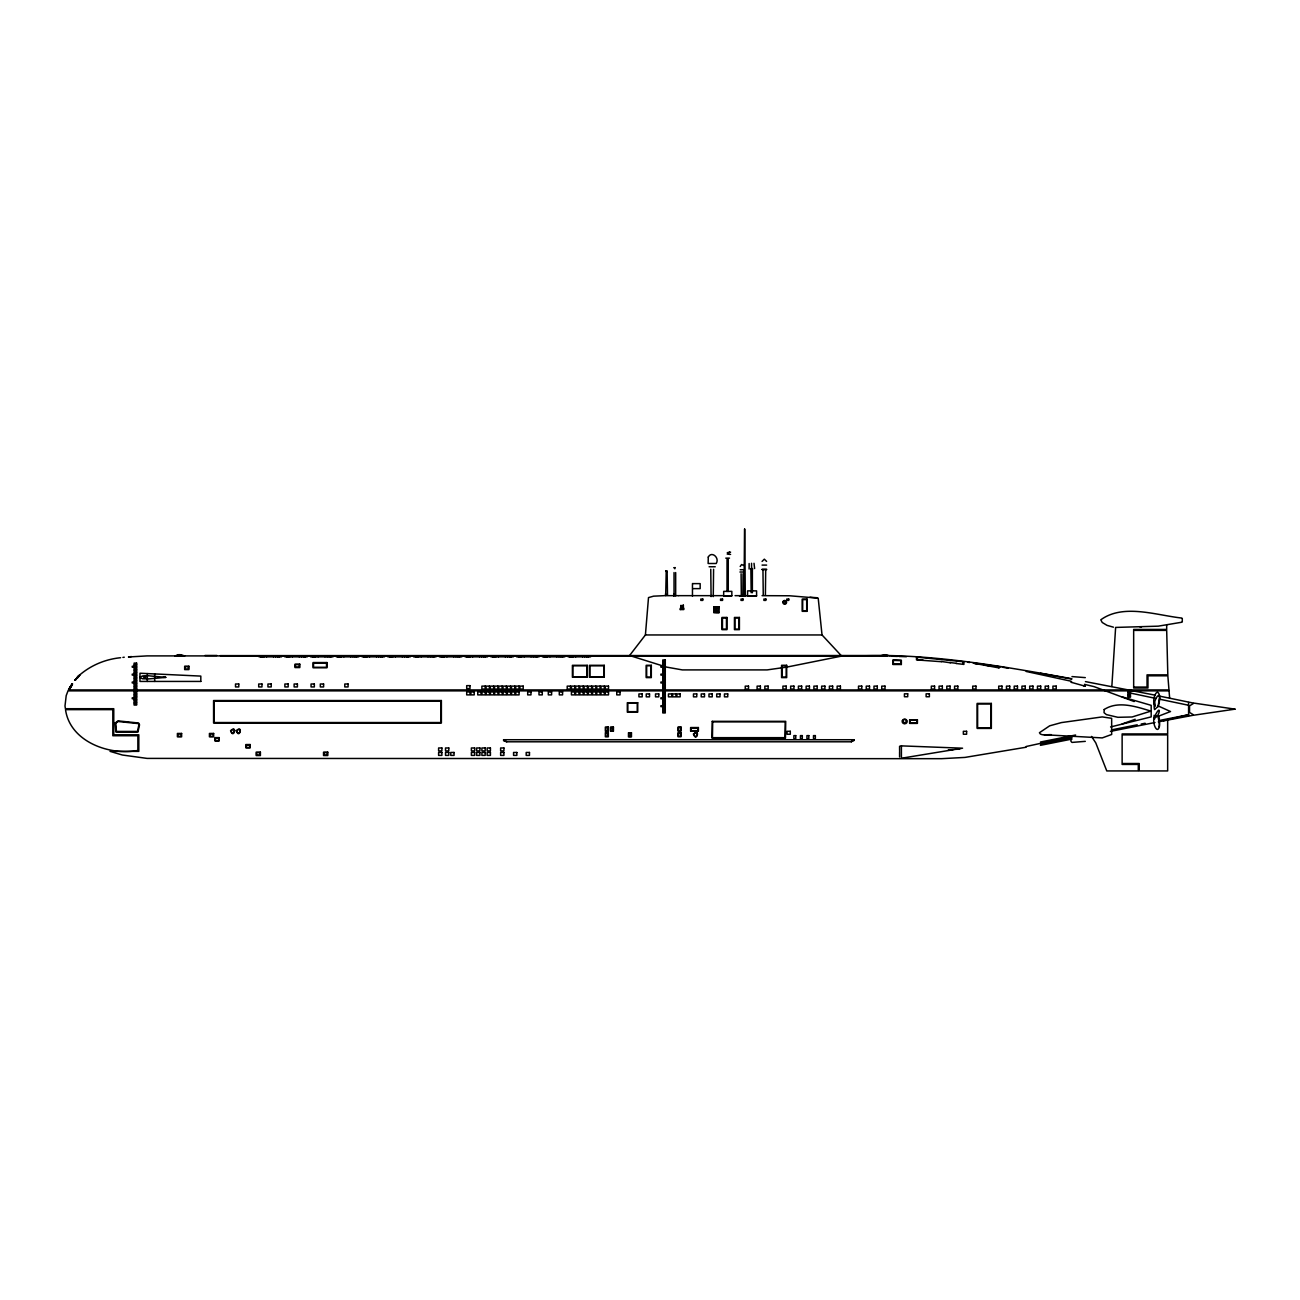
<?xml version="1.0" encoding="UTF-8"?>
<svg xmlns="http://www.w3.org/2000/svg" width="1300" height="1300" viewBox="0 0 1300 1300"><rect width="100%" height="100%" fill="white"/><g stroke="black" fill="none" stroke-linecap="round" stroke-linejoin="round"><path stroke-width="1.5" d="M765.7 569.644L765.391 595.384M1111.841 686.481L1115.628 627.429L1158.235 626.161L1181.619 622.261M682.11 607.003C684.206 607.864 680.436 605.914 681.996 607.327M629.298 655.899L645.418 634.952L648.505 597.594L653.591 596.164L664.658 595.66M1158.17 706.68C1163.841 685.669 1151.881 698.896 1154.53 709.589L1158.056 706.42L1159.616 696.962M666.201 571.967L665.697 595.579M713.586 569.286L713.261 596.602M743.064 573.755L742.836 595.66L745.794 595.92L742.788 596.05M740.204 566.491L741.601 564.541L743.697 565.484M762.06 561.438L764.335 559.163L766.61 561.438M1159.616 725.546C1157.52 736.629 1151.004 720.85 1154.936 716.576C1160.445 712.741 1159.909 722.719 1158.966 726.733M72.183 684.661L72.54 683.767L69.859 688.431M69.778 688.236L70.168 687.472M69.907 687.911L69.42 689.13L70.33 687.911M72.004 684.986L72.264 684.044M71.793 685.425L72.166 684.385M174.964 655.899L179.871 654.615L184.779 655.899M880.1 655.899L884.959 654.68L889.883 655.947M72.101 685.1L70.882 687.148M714.691 608.562L716.072 608.497M716.089 610.805L714.691 610.87M71.825 684.385L71.191 685.425M68.9 689.13L72.215 683.767M70.135 687.148L71.013 685.75L69.274 688.512M78.13 676.504L79.706 675.204M71.305 685.474L72.215 684.385M70.086 688.35L70.623 687.472M79.072 676.179L77.236 678.064M78.487 676.585L77.22 678.226M749.125 563.517L749.125 569.026M143.487 676.65L145.99 676.65M145.99 678.096L143.487 678.096M76.131 678.974L75.27 680.209M77.951 676.504C89.716 665.779 104.731 659.295 120.575 657.719M76.456 678.551L76.164 679.299M76.684 678.226L77.691 676.829M74.896 680.209L79.007 675.447M77.837 676.829L76.554 678.226M76.261 678.551L75.4 679.591M719.046 606.856L713.992 606.856L713.992 612.641L719.095 612.609L719.03 606.808L715.536 606.742L715.585 612.528L719.095 612.609M713.992 612.641L714.025 606.808M673.79 595.66L673.79 593.726L673.871 595.579M75.221 680.209L76.489 678.974M683.378 607.311L683.426 606.824M752.521 569.27L750.88 569.384L751.173 592.735M851.321 741.796L853.889 739.765L851.321 741.796L506.74 741.796L503.604 740.74L503.604 739.733L853.889 739.733M78.487 676.097L79.739 675.204M751.546 563.29L751.562 568.49M1085.305 741.358L1071.98 742.414L1070.972 741.358L1071.119 735.914M1157.878 716.43L1170.52 711.539L1157.878 705.803M1122.144 723.954L1135.209 719.29M901.404 745.875L901.404 758.241L962.569 748.199L901.404 745.875L899.584 746.314L899.584 750.653M1110.574 726.976L1151.182 716.885L1151.182 705.347L1122.144 696.865M1163.37 720.736L1188.59 714.724L1160.932 720.151M1026.139 746.509L1071.72 736.531M1071.98 676.585L1085.305 677.625M1235 709.15L1194.034 715.163L1189.533 712.433L1189.533 705.867L1194.034 703.121L1235 709.15L1229.784 709.15M1040.439 742.024L1075.62 735.004M1040.439 745.339L1072.045 739.05M1110.395 731.396L1155.017 722.508M1158.284 721.858L1193.108 715.276M1040.439 743.844L1072.045 737.62M1111.549 729.869L1137.224 724.815M1141.189 724.035L1145.138 723.255M1072.11 735.832L1070.972 735.995M842.595 655.899L786.825 667.095L767.13 669.906L682.337 669.906L666.526 667.095L630.809 655.899M1026.139 747.224L964.99 757.413L941.509 758.68L147.079 758.404L122.346 755.008L110.045 751.367L138.808 751.367L138.808 734.809L113.766 734.809L113.766 708.711L65.422 708.711L65 705.981L66.203 695.614L68.006 690.869L1168.619 690.869M683.069 605.296L683.312 606.352L683.312 605.296M131.414 656.549L128.44 656.988L147.079 655.899L887.429 656.061M956.296 749.336L959.758 748.946M124.247 657.215L122.915 657.41M165.782 677.365L148.558 678.925L142.561 678.795L139.718 677.365L142.561 675.935L148.558 675.805L165.782 677.365L163.361 677.365M953.258 749.596L948.318 749.938M1051.391 734.663C1047.962 734.386 1040.26 736.141 1039.431 732.729L1049.669 725.822L1061.401 722.589L1102.221 716.918L1111.663 718.299L1111.663 734.484L1102.221 737.913L1044.128 734.727M714.691 607.409L718.461 607.392L718.201 612.008L714.691 612.024L714.691 607.409L718.396 607.392M714.691 612.024L718.477 611.991M841.49 655.899L822.023 634.952L818.204 598.163L789.587 595.774L762.06 595.66M729.544 552.175L727.317 552.695L729.365 554.369M220.22 655.622L865.93 655.525C935.285 654.128 1003.746 666.575 1071.736 678.697M742.788 595.676L739.375 595.822L742.072 596.05M179.871 655.899L175.126 655.899M729.43 552.175L730.584 552.175M727.188 554.076L728.081 554.092M729.235 554.369L730.584 554.369M725.758 558.139L729.495 558.139M762.06 565.094L766.61 565.094M709.101 566.767L715.244 566.767M674.148 567.742L675.301 567.613M751.205 568.49L752.342 568.49M674.863 568.799L674.148 567.613M750.88 568.766L752.668 568.766M762.06 569.254L766.61 569.254M762.06 569.644L766.61 569.644M740.188 569.725L743.714 569.725M665.957 570.928L667.128 570.781M666.673 571.967L665.957 570.781M739.944 572.016L744.217 572.016M692.656 583.619L700.164 583.619L700.164 588.624L692.656 588.624M678.308 595.66L665.535 595.66L665.535 593.726M723.678 595.66L678.616 595.66M735.053 595.66L747.565 595.66M723.678 595.806L731.835 595.806L731.835 591.37L723.678 591.37L723.678 595.806L731.835 595.806M747.565 595.887L756.584 595.887L756.584 590.866L747.565 590.866L747.565 595.887L756.584 595.887M1140.084 627.039L1141.465 627.039M1134.608 630.386L1166.685 630.386L1167.822 674.863L1147.039 674.863L1147.039 687.066L1134.608 687.066M645.418 634.952L822.023 634.952M204.961 655.476L216.938 655.476M68.413 689.926L1168.505 689.926M1130.464 693.079L1127.961 693.079L1127.961 694.021L1130.464 694.021L1130.464 693.079L1155.651 698.392M1123.07 734.874L1167.66 734.874L1167.66 770.933L1139.239 770.933L1139.239 763.506L1123.07 763.506M851.971 740.675L853.889 740.675M816.887 597.724L809.981 597.236M891.231 656.191L897.487 656.403M899.015 656.467L906.425 656.711M941.509 661.716L916.5 659.896L916.5 657.101L963.901 661.781L963.901 664.414L955.987 663.471M923.179 660.189L917.443 659.766L917.443 657.166M941.509 661.521L950.511 662.789M1159.112 696.036L1193.108 703.024M967.785 662.269L969.719 662.512M973.245 662.951L1000.854 666.933M949.877 662.512L956.621 663.358M1030.039 671.954L1031.989 672.197M1072.11 682.37L1070.972 682.224L1085.305 686.254L1083.664 685.75M999.212 666.64L999.212 667.94L974.025 663.309M986.83 665.421L990.974 666.136M1003.015 667.306L1008.248 668.249M1026.139 671.45L1071.038 681.2M1040.439 673.286L1071.753 679.071M1085.451 681.606L1155.18 695.175M1181.619 618.036C1155.944 615.176 1123.233 603.444 1100.791 619.808L1102.237 622.489L1107.031 625.365L1113.45 627.185M1159.535 699.189L1188.59 705.266M1084.428 684.352L1093.999 686.611L1134.153 701.529M754.016 563.29L754.617 568.555M1157.878 715.812L1159.616 724.636M1154.725 702.991L1155.05 706.339M973.456 662.984L974.431 663.309A5.476 1.024 5.2 0 0 977.681 664.072M503.604 739.765L506.74 741.796M887.331 655.606L884.959 654.68L882.521 655.899L884.959 654.68L887.429 655.964M182.244 655.525C172.689 655.233 179.4 653.624 182.341 655.883M1091.529 736.434L1095.786 742.918L1106.771 770.933L1138.296 770.933L1138.296 764.433L1122.128 764.433L1122.128 733.931L1167.66 733.931L1167.66 719.989M1155.099 705.591C1150.906 701.415 1157.358 684.921 1159.616 696.166M1154.725 718.949L1154.059 715.309M1169.659 698.327L1167.839 675.805L1147.965 675.805L1147.965 688.009L1133.665 688.009L1133.665 629.444L1166.685 629.444L1166.685 625.024M741.097 573.755L741.325 595.66M710.759 569.286L711.084 596.602M667.144 571.967L667.501 595.238M762.954 569.644L763.262 595.384M718.201 607.409L718.201 612.008M716.186 607.344L716.202 611.959M716.072 607.344L716.089 611.959M1188.59 702.488L1188.59 715.812M1182.285 618.41L1182.285 621.887M998.741 666.559L998.741 667.729M962.959 661.668L962.959 664.121M899.584 751.4L899.584 756.99M752.375 569.384L752.375 592.735M745.274 595.481L744.77 529.067M744.526 529.067L744.023 595.644M728.244 591.484L728.244 559.39L727.041 559.39L727.009 591.484M692.461 583.554L692.461 596.164M683.312 606.352L683.312 605.183L683.069 606.352M675.675 572.553L675.675 595.904M674.034 572.553L674.034 595.904M590.59 655.899L590.59 656.841L568.165 656.841L568.165 655.899M588.608 655.899L588.608 656.841M588.006 655.899L588.006 656.841M586.625 655.899L586.625 656.841M584.756 655.899L584.756 656.841M582.562 655.899L582.562 656.841M575.721 655.899L575.721 656.841M573.251 655.899L573.251 656.841M571.967 655.899L571.967 656.841M571.74 655.899L571.74 656.841M571.025 655.899L571.025 656.841M570.278 655.899L570.278 656.841M564.834 655.899L564.834 656.841L542.409 656.841L542.409 655.899M562.851 655.899L562.851 656.841M562.25 655.899L562.25 656.841M560.852 655.899L560.852 656.841M559 655.899L559 656.841M556.806 655.899L556.806 656.841M549.965 655.899L549.965 656.841M547.495 655.899L547.495 656.841M546.211 655.899L546.211 656.841M545.984 655.899L545.984 656.841M545.269 655.899L545.269 656.841M544.733 655.899L544.733 656.841M544.521 655.899L544.278 656.841M544.131 655.899L544.131 656.841M539.061 655.899L539.061 656.841L516.653 656.841L516.653 655.899M537.095 655.899L537.095 656.841M536.494 655.899L536.494 656.841M535.096 655.899L535.096 656.841M533.244 655.899L533.244 656.841M531.05 655.899L531.05 656.841M524.209 655.899L524.209 656.841M521.739 655.899L521.739 656.841M520.455 655.899L520.455 656.841M520.227 655.899L520.227 656.841M519.512 655.899L519.512 656.841M518.976 655.899L518.976 656.841M518.765 655.899L518.765 656.841M518.521 655.899L518.375 656.841M513.305 655.899L513.305 656.841L490.896 656.841L490.896 655.899M511.339 655.899L511.339 656.841M510.721 655.899L510.721 656.841M509.34 655.899L509.34 656.841M507.488 655.899L507.488 656.841M505.277 655.899L505.277 656.841M498.452 655.899L498.452 656.841M495.983 655.899L495.983 656.841M494.471 655.899L494.699 656.841M493.756 655.899L493.756 656.841M493.22 655.899L493.22 656.841M493.009 655.899L493.009 656.841M492.619 655.899L492.619 656.841M487.549 655.899L487.549 656.841L465.14 656.841L465.14 655.899M485.582 655.899L485.582 656.841M484.965 655.899L484.965 656.841M483.584 655.899L483.584 656.841M481.731 655.899L481.731 656.841M479.521 655.899L479.521 656.841M472.696 655.899L472.696 656.841M470.226 655.899L470.226 656.841M468.926 655.899L468.926 656.841M468.715 655.899L468.715 656.841M468 655.899L468 656.841M467.464 655.899L467.464 656.841M467.253 655.899L467.253 656.841M467.009 655.899L466.863 656.841M461.793 655.899L461.793 656.841L439.384 656.841L439.384 655.899M459.826 655.899L459.826 656.841M459.209 655.899L459.209 656.841M457.827 655.899L457.827 656.841M455.959 655.899L455.959 656.841M453.765 655.899L453.765 656.841M446.94 655.899L446.94 656.841M444.47 655.899L444.47 656.841M443.17 655.899L443.17 656.841M442.959 655.899L442.959 656.841M442.244 655.899L442.244 656.841M441.707 655.899L441.707 656.841M441.496 655.899L441.496 656.841M441.106 655.899L441.106 656.841M436.036 655.899L436.036 656.841L413.611 656.841L413.611 655.899M434.07 655.899L434.07 656.841M433.452 655.899L433.452 656.841M432.071 655.899L432.071 656.841M430.202 655.899L430.202 656.841M428.009 655.899L428.009 656.841M421.184 655.899L421.184 656.841M418.714 655.899L418.714 656.841M417.414 655.899L417.414 656.841M417.186 655.899L417.186 656.841M416.488 655.899L416.488 656.841M415.951 655.899L415.951 656.841M415.74 655.899L415.74 656.841M415.496 655.899L415.496 656.841M415.35 655.899L415.35 656.841M410.28 655.899L410.28 656.841L387.855 656.841L387.855 655.899M408.314 655.899L408.314 656.841M407.696 655.899L407.696 656.841M406.315 655.899L406.315 656.841M404.446 655.899L404.446 656.841M402.252 655.899L402.252 656.841M395.411 655.899L395.411 656.841M392.941 655.899L392.941 656.841M391.658 655.899L391.658 656.841M391.43 655.899L391.43 656.841M390.731 655.899L390.731 656.841M390.195 655.899L390.195 656.841M389.984 655.899L389.984 656.841M389.74 655.899L389.74 656.841M389.594 655.899L389.594 656.841M384.524 655.899L384.524 656.841L362.099 656.841L362.099 655.899M382.558 655.899L382.558 656.841M381.94 655.899L381.94 656.841M380.559 655.899L380.559 656.841M378.69 655.899L378.69 656.841M376.496 655.899L376.496 656.841M369.655 655.899L369.655 656.841M367.185 655.899L367.185 656.841M365.901 655.899L365.901 656.841M365.674 655.899L365.674 656.841M364.975 655.899L364.975 656.841M364.423 655.899L364.227 656.841M363.984 655.899L363.984 656.841M363.838 655.899L363.838 656.841M358.767 655.899L358.767 656.841L336.342 656.841L336.342 655.899M356.801 655.899L356.801 656.841M356.184 655.899L356.184 656.841M354.803 655.899L354.803 656.841M352.934 655.899L352.934 656.841M350.74 655.899L350.74 656.841M343.899 655.899L343.899 656.841M341.429 655.899L341.429 656.841M340.145 655.899L340.145 656.841M339.918 655.899L339.918 656.841M339.219 655.899L339.219 656.841M338.471 655.899L338.471 656.841M338.227 655.899L338.227 656.841M338.081 655.899L338.081 656.841M333.011 655.899L333.011 656.841L310.586 656.841L310.586 655.899M331.029 655.899L331.029 656.841M330.428 655.899L330.428 656.841M329.046 655.899L329.046 656.841M327.178 655.899L327.178 656.841M324.984 655.899L324.984 656.841M318.142 655.899L318.142 656.841M315.673 655.899L315.673 656.841M314.389 655.899L314.389 656.841M314.161 655.899L314.161 656.841M313.463 655.899L313.463 656.841M312.91 655.899L312.91 656.841M312.715 656.841L312.471 655.899L312.309 656.841M307.255 655.899L307.255 656.841L284.83 656.841L284.83 655.899M305.273 655.899L305.273 656.841M304.671 655.899L304.671 656.841M303.29 655.899L303.29 656.841M301.421 655.899L301.421 656.841M299.227 655.899L299.227 656.841M292.386 655.899L292.386 656.841M289.916 655.899L289.916 656.841M288.632 655.899L288.632 656.841M288.405 655.899L288.405 656.841M287.69 655.899L287.69 656.841M287.154 655.899L287.154 656.841M286.942 655.899L286.942 656.841M286.699 655.899L286.553 656.841M281.499 655.899L281.499 656.841L259.074 656.841L259.074 655.899M279.516 655.899L279.516 656.841M278.915 655.899L278.915 656.841M277.517 655.899L277.517 656.841M275.665 655.899L275.665 656.841M273.471 655.899L273.471 656.841M266.63 655.899L266.63 656.841M264.16 655.899L264.16 656.841M262.876 655.899L262.876 656.841M261.934 655.899L261.934 656.841M261.398 655.899L261.398 656.841M261.186 655.899L261.186 656.841M260.796 655.899L260.942 656.841M154.668 673.92L154.668 681.428M147.322 673.579L147.322 681.428M712.238 721.337L711.977 738.124L785.476 738.124L785.72 721.337L712.238 721.337M712.692 721.809L712.449 737.669L785.005 737.669L785.249 721.809L712.692 721.809M682.923 608.741C684.239 611.942 684.271 605.881 682.923 608.741M681.915 608.725C682.289 612.17 682.321 606.32 681.964 608.725M680.631 607.035L680.631 607.035M681.249 605.995C680.241 607.23 680.972 603.947 681.249 605.995M230.588 730.665C233.561 739.976 237.819 724.1 230.588 730.665M231.043 730.795C233.447 738.286 236.86 725.497 231.043 730.795M236.307 730.665C239.297 739.976 243.555 724.1 236.307 730.665M236.762 730.795C239.168 738.286 242.596 725.497 236.762 730.795M693.452 734.012C696.442 743.324 700.684 727.447 693.452 734.012M693.908 734.142C696.312 741.634 699.741 728.845 693.908 734.142M783.364 601.981C785.054 607.279 787.491 598.244 783.364 601.981M902.314 720.866C901.274 724.75 908.066 724.75 907.026 720.866A2.438 2.405 0.7 0 0 902.314 720.866M902.769 720.98L904.67 723.45L906.571 720.98A1.966 1.95 0.7 0 0 902.769 720.98M708.273 557.05L708.142 563.501L716.219 563.501C719.891 557.749 711.571 550.664 708.273 557.05M115.164 723.028L115.895 732.046L137.963 732.046L139.539 724.799L138.612 723.011L117.975 720.866L115.164 723.028M115.765 723.239L116.431 731.429L137.459 731.429L138.905 724.734L138.434 723.613L118.024 721.5L115.765 723.239M1154.091 717.665C1159.746 718.315 1162.151 700.456 1154.091 717.665M1104.188 709.524L1104.041 712.692L1106.43 714.626L1117.886 717.308L1132.105 716.983L1150.939 711.116C1136.444 706.761 1118.114 700.408 1104.188 709.524M682.191 605.572L681.428 606.336L682.191 605.572M680.615 607.961C678.259 610.724 683.004 609.944 680.615 607.961M744.803 595.822L743.454 596.017L744.819 595.806M702.812 599.056L700.814 599.056L700.814 600.405L702.812 600.405L702.812 599.056M722.556 599.056L720.558 599.056L720.558 600.405L722.556 600.405L722.556 599.056M743.015 599.056L741.016 599.056L741.016 600.405L743.015 600.405L743.015 599.056M765.895 599.056L763.896 599.056L763.896 600.405L765.895 600.405L765.895 599.056M788.775 599.056L786.776 599.056L786.776 600.405L788.775 600.405L788.775 599.056M807.17 599.121L802.214 599.121L802.214 611.325L807.17 611.325L807.17 599.121M806.699 599.592L802.685 599.592L802.685 610.854L806.699 610.854L806.699 599.592M726.944 617.451L721.988 617.451L721.988 629.655L726.944 629.655L726.944 617.451M739.408 617.451L734.451 617.451L734.451 629.655L739.408 629.655L739.408 617.451M726.472 617.923L722.459 617.923L722.459 629.184L726.472 629.184L726.472 617.923M738.936 617.923L734.923 617.923L734.923 629.184L738.936 629.184L738.936 617.923M665.291 659.945L662.789 659.945L662.789 661.034L665.291 661.034L665.291 659.945M665.291 661.684L662.789 661.684L662.789 662.61L665.291 662.61L665.291 661.684M326.983 662.545L313.072 662.545L313.072 667.761L326.983 667.761L326.983 662.545M326.511 663L313.544 663L313.544 667.29L326.511 667.29L326.511 663M136.614 663.097L134.111 663.097L134.111 664.04L136.614 664.04L136.614 663.097M665.291 663.26L662.789 663.26L662.789 664.186L665.291 664.186L665.291 663.26M299.796 664.17L295.019 664.17L295.019 667.566L299.796 667.566L299.796 664.17M900.884 664.024L893.376 664.024L893.376 660.384L900.851 660.628L900.884 664.024M136.63 664.674L134.127 664.674L134.127 665.616L136.63 665.616L136.63 664.674M299.341 664.641L295.49 664.641L295.49 667.095L299.341 667.095L299.341 664.641M665.291 664.674L662.789 664.674L662.789 665.616L665.291 665.616L665.291 664.674M901.355 664.495L892.905 664.495L892.905 659.929L901.355 660.205L901.355 664.495M587.242 665.308L572.406 665.308L572.406 677.251L587.242 677.251L587.242 665.308M604.273 665.308L589.42 665.308L589.42 677.251L604.273 677.251L604.273 665.308M651.316 665.291L646.197 665.291L646.197 677.609L651.316 677.609L651.316 665.291M786.695 665.291L781.576 665.291L781.576 677.609L786.695 677.609L786.695 665.291M586.771 665.779L572.861 665.779L572.861 676.796L586.771 676.796L586.771 665.779M603.801 665.779L589.891 665.779L589.891 676.796L603.801 676.796L603.801 665.779M650.845 665.746L646.669 665.746L646.669 677.137L650.845 677.137L650.845 665.746M786.224 665.746L782.048 665.746L782.048 677.137L786.224 677.137L786.224 665.746M136.614 666.266L132.243 666.266L132.243 667.192L136.614 667.192L136.614 666.266M188.89 666.217L184.665 666.217L184.665 669.597L188.89 669.597L188.89 666.217M665.291 666.266L660.904 666.266L660.904 667.192L665.291 667.192L665.291 666.266M188.419 666.689L185.12 666.689L185.12 669.126L188.419 669.126L188.419 666.689M136.63 667.842L134.127 667.842L134.127 668.769L136.63 668.769L136.63 667.842M665.291 667.842L662.789 667.842L662.789 668.769L665.291 668.769L665.291 667.842M136.63 669.419L134.127 669.419L134.127 670.345L136.63 670.345L136.63 669.419M665.291 669.419L662.789 669.419L662.789 670.345L665.291 670.345L665.291 669.419M136.63 670.995L134.127 670.995L134.127 671.938L136.63 671.938L136.63 670.995M665.291 670.995L662.789 670.995L662.789 671.938L665.291 671.938L665.291 670.995M136.63 672.571L134.127 672.571L134.127 673.514L136.63 673.514L136.63 672.571M665.291 672.571L662.789 672.571L662.789 673.514L665.291 673.514L665.291 672.571M136.63 674.148L132.243 674.148L132.243 675.09L136.63 675.09L136.63 674.148M665.291 674.148L660.904 674.148L660.904 675.09L665.291 675.09L665.291 674.148M136.63 675.724L134.127 675.724L134.127 676.666L136.63 676.666L136.63 675.724M665.291 675.724L662.789 675.724L662.789 676.666L665.291 676.666L665.291 675.724M136.63 677.3L134.127 677.3L134.127 678.242L136.63 678.242L136.63 677.3M665.291 677.3L662.789 677.3L662.789 678.242L665.291 678.242L665.291 677.3M136.63 678.876L134.127 678.876L134.127 679.819L136.63 679.819L136.63 678.876M665.291 678.876L662.789 678.876L662.789 679.803L665.291 679.819L665.291 678.876M136.63 680.469L134.127 680.469L134.127 681.395L136.63 681.395L136.63 680.469M665.291 680.469L662.789 680.469L662.789 681.395L665.291 681.395L665.291 680.469M200.817 681.428L139.977 681.428L139.977 673.238L200.817 676.097L200.817 681.428M136.63 682.045L132.243 682.045L132.243 682.971L136.63 682.971L136.63 682.045M665.291 682.045L660.904 682.045L660.904 682.971L665.291 682.971L665.291 682.045M136.63 683.621L134.127 683.621L134.127 684.548L136.63 684.548L136.63 683.621M665.291 683.621L662.789 683.621L662.789 684.548L665.291 684.548L665.291 683.621M238.778 683.995L235.511 683.995L235.511 686.936L238.778 686.936L238.778 683.995M261.966 683.995L258.7 683.995L258.7 686.936L261.966 686.936L261.966 683.995M271.229 683.995L267.946 683.995L267.946 686.936L271.229 686.936L271.229 683.995M288.161 683.995L284.879 683.995L284.879 686.936L288.161 686.936L288.161 683.995M297.408 683.995L294.125 683.995L294.125 686.936L297.408 686.936L297.408 683.995M314.34 683.995L311.058 683.995L311.058 686.936L314.34 686.936L314.34 683.995M323.602 683.995L320.32 683.995L320.32 686.936L323.602 686.936L323.602 683.995M348.075 683.995L344.793 683.995L344.793 686.936L348.075 686.936L348.075 683.995M136.63 685.197L134.127 685.197L134.127 686.14L136.63 686.14L136.63 685.197M665.291 685.197L662.789 685.197L662.789 686.14L665.291 686.14L665.291 685.197M469.983 685.636L466.7 685.636L466.7 688.561L469.983 688.561L469.983 685.636M485.16 686.124L481.878 686.124L481.878 689.065L485.16 689.065L485.16 686.124M489.385 686.124L486.102 686.124L486.102 689.065L489.385 689.065L489.385 686.124M493.61 686.124L490.327 686.124L490.327 689.065L493.61 689.065L493.61 686.124M497.835 686.124L494.552 686.124L494.552 689.065L497.835 689.065L497.835 686.124M502.06 686.124L498.777 686.124L498.777 689.065L502.06 689.065L502.06 686.124M506.285 686.124L503.019 686.124L503.019 689.065L506.285 689.065L506.285 686.124M510.51 686.124L507.244 686.124L507.244 689.065L510.51 689.065L510.51 686.124M514.751 686.124L511.469 686.124L511.469 689.065L514.751 689.065L514.751 686.124M518.976 686.124L515.694 686.124L515.694 689.065L518.976 689.065L518.976 686.124M523.201 686.124L519.919 686.124L519.919 689.065L523.201 689.065L523.201 686.124M570.472 686.124L567.206 686.124L567.206 689.065L570.472 689.065L570.472 686.124M574.714 686.124L571.431 686.124L571.431 689.065L574.714 689.065L574.714 686.124M578.939 686.124L575.656 686.124L575.656 689.065L578.939 689.065L578.939 686.124M583.164 686.124L579.881 686.124L579.881 689.065L583.164 689.065L583.164 686.124M587.389 686.124L584.106 686.124L584.106 689.065L587.389 689.065L587.389 686.124M591.614 686.124L588.331 686.124L588.331 689.065L591.614 689.065L591.614 686.124M595.839 686.124L592.556 686.124L592.556 689.065L595.839 689.065L595.839 686.124M600.064 686.124L596.781 686.124L596.781 689.065L600.064 689.065L600.064 686.124M604.289 686.124L601.006 686.124L601.006 689.065L604.289 689.065L604.289 686.124M608.514 686.124L605.247 686.124L605.247 689.065L608.514 689.065L608.514 686.124M748.524 686.124L745.241 686.124L745.241 689.065L748.524 689.065L748.524 686.124M760.386 686.124L757.104 686.124L757.104 689.065L760.386 689.065L760.386 686.124M768.137 686.124L764.855 686.124L764.855 689.065L768.137 689.065L768.137 686.124M786.191 686.124L782.909 686.124L782.909 689.065L786.191 689.065L786.191 686.124M793.942 686.124L790.66 686.124L790.66 689.065L793.942 689.065L793.942 686.124M801.678 686.124L798.411 686.124L798.411 689.065L801.678 689.065L801.678 686.124M809.429 686.124L806.146 686.124L806.146 689.065L809.429 689.065L809.429 686.124M817.18 686.124L813.898 686.124L813.898 689.065L817.18 689.065L817.18 686.124M824.915 686.124L821.649 686.124L821.649 689.065L824.915 689.065L824.915 686.124M832.666 686.124L829.384 686.124L829.384 689.065L832.666 689.065L832.666 686.124M840.417 686.124L837.135 686.124L837.135 689.065L840.417 689.065L840.417 686.124M861.786 686.124L858.504 686.124L858.504 689.065L861.786 689.065L861.786 686.124M869.521 686.124L866.239 686.124L866.239 689.065L869.521 689.065L869.521 686.124M877.273 686.124L873.99 686.124L873.99 689.065L877.273 689.065L877.273 686.124M885.008 686.124L881.741 686.124L881.741 689.065L885.008 689.065L885.008 686.124M934.602 686.124L931.32 686.124L931.32 689.065L934.602 689.065L934.602 686.124M942.337 686.124L939.055 686.124L939.055 689.065L942.337 689.065L942.337 686.124M950.089 686.124L946.806 686.124L946.806 689.065L950.089 689.065L950.089 686.124M957.84 686.124L954.557 686.124L954.557 689.065L957.84 689.065L957.84 686.124M975.991 686.124L972.709 686.124L972.709 689.065L975.991 689.065L975.991 686.124M1001.991 686.124L998.709 686.124L998.709 689.065L1001.991 689.065L1001.991 686.124M1009.742 686.124L1006.46 686.124L1006.46 689.065L1009.742 689.065L1009.742 686.124M1017.477 686.124L1014.211 686.124L1014.211 689.065L1017.477 689.065L1017.477 686.124M1025.229 686.124L1021.946 686.124L1021.946 689.065L1025.229 689.065L1025.229 686.124M1032.98 686.124L1029.697 686.124L1029.697 689.065L1032.98 689.065L1032.98 686.124M1040.715 686.124L1037.449 686.124L1037.449 689.065L1040.715 689.065L1040.715 686.124M1048.466 686.124L1045.184 686.124L1045.184 689.065L1048.466 689.065L1048.466 686.124M1056.217 686.124L1052.935 686.124L1052.935 689.065L1056.217 689.065L1056.217 686.124M136.63 686.774L134.127 686.774L134.127 687.716L136.63 687.716L136.63 686.774M665.291 686.774L662.789 686.774L662.789 687.716L665.291 687.716L665.291 686.774M136.63 688.35L134.127 688.35L134.127 689.293L136.63 689.293L136.63 688.35M665.291 688.35L662.789 688.35L662.789 689.293L665.291 689.293L665.291 688.35M136.63 691.503L134.127 691.503L134.127 692.591L136.63 692.591L136.63 691.503M665.291 691.503L662.789 691.503L662.789 692.591L665.291 692.591L665.291 691.503M1130.464 691.503L1127.961 691.503L1127.961 692.445L1130.464 692.445L1130.464 691.503M469.983 691.957L466.7 691.957L466.7 694.883L469.983 694.883L469.983 691.957M474.207 691.957L470.925 691.957L470.925 694.883L474.207 694.883L474.207 691.957M481.032 691.957L477.75 691.957L477.75 694.883L481.032 694.883L481.032 691.957M485.257 691.957L481.975 691.957L481.975 694.883L485.257 694.883L485.257 691.957M489.483 691.957L486.216 691.957L486.216 694.883L489.483 694.883L489.483 691.957M493.724 691.957L490.441 691.957L490.441 694.883L493.724 694.883L493.724 691.957M497.949 691.957L494.666 691.957L494.666 694.883L497.949 694.883L497.949 691.957M502.174 691.957L498.891 691.957L498.891 694.883L502.174 694.883L502.174 691.957M506.399 691.957L503.116 691.957L503.116 694.883L506.399 694.883L506.399 691.957M510.624 691.957L507.341 691.957L507.341 694.883L510.624 694.883L510.624 691.957M514.849 691.957L511.566 691.957L511.566 694.883L514.849 694.883L514.849 691.957M519.074 691.957L515.791 691.957L515.791 694.883L519.074 694.883L519.074 691.957M530.969 691.957L527.686 691.957L527.686 694.883L530.969 694.883L530.969 691.957M542.279 691.957L538.996 691.957L538.996 694.883L542.279 694.883L542.279 691.957M551.59 691.957L548.308 691.957L548.308 694.883L551.59 694.883L551.59 691.957M562.575 691.957L559.293 691.957L559.293 694.883L562.575 694.883L562.575 691.957M574.714 691.957L571.431 691.957L571.431 694.883L574.714 694.883L574.714 691.957M578.939 691.957L575.656 691.957L575.656 694.883L578.939 694.883L578.939 691.957M583.164 691.957L579.881 691.957L579.881 694.883L583.164 694.883L583.164 691.957M587.389 691.957L584.106 691.957L584.106 694.883L587.389 694.883L587.389 691.957M591.614 691.957L588.331 691.957L588.331 694.883L591.614 694.883L591.614 691.957M595.839 691.957L592.556 691.957L592.556 694.883L595.839 694.883L595.839 691.957M600.064 691.957L596.781 691.957L596.781 694.883L600.064 694.883L600.064 691.957M604.289 691.957L601.006 691.957L601.006 694.883L604.289 694.883L604.289 691.957M608.514 691.957L605.247 691.957L605.247 694.883L608.514 694.883L608.514 691.957M620.035 691.957L616.753 691.957L616.753 694.883L620.035 694.883L620.035 691.957M136.63 693.241L134.127 693.241L134.127 694.184L136.63 694.184L136.63 693.241M665.291 693.241L662.789 693.241L662.789 694.184L665.291 694.184L665.291 693.241M642.2 693.924L638.918 693.924L638.918 696.849L642.2 696.849L642.2 693.924M649.529 693.924L646.246 693.924L646.246 696.849L649.529 696.849L649.529 693.924M658.791 693.924L655.509 693.924L655.509 696.849L658.791 696.849L658.791 693.924M671.726 693.924L668.444 693.924L668.444 696.849L671.726 696.849L671.726 693.924M675.951 693.924L672.669 693.924L672.669 696.849L675.951 696.849L675.951 693.924M680.176 693.924L676.91 693.924L676.91 696.849L680.176 696.849L680.176 693.924M696.751 693.924L693.469 693.924L693.469 696.849L696.751 696.849L696.751 693.924M704.503 693.924L701.22 693.924L701.22 696.849L704.503 696.849L704.503 693.924M712.238 693.924L708.971 693.924L708.971 696.849L712.238 696.849L712.238 693.924M719.989 693.924L716.706 693.924L716.706 696.849L719.989 696.849L719.989 693.924M727.74 693.924L724.457 693.924L724.457 696.849L727.74 696.849L727.74 693.924M907.709 693.81L904.426 693.81L904.426 696.751L907.709 696.751L907.709 693.81M929.386 693.81L926.12 693.81L926.12 696.751L929.386 696.751L929.386 693.81M1130.464 694.655L1127.961 694.655L1127.961 695.597L1130.464 695.597L1130.464 694.655M136.63 694.817L134.127 694.817L134.127 695.76L136.63 695.76L136.63 694.817M665.291 694.817L662.789 694.817L662.789 695.76L665.291 695.76L665.291 694.817M136.63 696.247L134.127 696.247L134.127 697.174L136.63 697.174L136.63 696.247M665.291 696.247L662.789 696.247L662.789 697.174L665.291 697.174L665.291 696.247M1130.464 696.247L1127.961 696.247L1127.961 697.174L1130.464 697.174L1130.464 696.247M136.614 697.824L132.243 697.824L132.243 698.75L136.614 698.75L136.614 697.824M665.275 697.824L660.904 697.824L660.904 698.75L665.275 698.75L665.275 697.824M136.614 699.4L134.111 699.4L134.111 700.342L136.614 700.342L136.614 699.4M665.275 699.4L662.789 699.4L662.789 700.342L665.275 700.342L665.275 699.4M441.382 700.538L213.574 700.538L213.574 723.011L441.382 723.011L441.382 700.538M136.614 700.976L134.111 700.976L134.111 701.919L136.614 701.919L136.614 700.976M440.911 701.009L214.029 701.009L214.029 722.54L440.911 722.54L440.911 701.009M665.275 700.976L662.789 700.976L662.789 701.919L665.275 701.919L665.275 700.976M136.614 702.553L134.111 702.553L134.111 703.495L136.614 703.495L136.614 702.553M665.275 702.553L662.789 702.553L662.789 703.495L665.275 703.495L665.275 702.553M637.731 702.731L627.315 702.731L627.315 712.14L637.731 712.14L637.731 702.731M637.26 703.202L627.786 703.202L627.786 711.669L637.26 711.669L637.26 703.202M991.347 703.414L977.145 703.414L977.145 728.423L991.347 728.423L991.347 703.414M990.876 703.885L977.616 703.885L977.616 727.951L990.876 727.951L990.876 703.885M136.614 704.129L134.111 704.129L134.111 705.071L136.614 705.071L136.614 704.129M665.275 704.129L662.789 704.129L662.789 705.071L665.275 705.071L665.275 704.129M665.275 705.705L660.904 705.705L660.904 706.648L665.275 706.648L665.275 705.705M665.275 707.281L662.789 707.281L662.789 708.224L665.275 708.224L665.275 707.281M665.275 708.858L662.789 708.858L662.789 709.8L665.275 709.8L665.275 708.858M112.824 709.637L65.52 709.637C69.989 741.699 109.59 755.966 137.865 750.425L137.865 735.735L112.824 735.735L112.824 709.637M665.275 710.45L662.789 710.45L662.789 711.376L665.275 711.376L665.275 710.45M665.275 712.026L662.789 712.026L662.789 712.952L665.275 712.952L665.275 712.026M917.41 719.778L909.626 719.778L909.626 723.401L917.41 723.401L917.41 719.778M916.939 720.249L910.097 720.249L910.097 722.93L916.939 722.93L916.939 720.249M608.335 727.09L605.345 727.09L605.345 731.201L608.335 731.201L608.335 727.09M613.438 727.09L610.464 727.09L610.464 731.201L613.438 731.201L613.438 727.09M681.005 727.041L678.031 727.041L678.031 731.153L681.005 731.153L681.005 727.041M607.864 727.561L605.816 727.561L605.816 730.73L607.864 730.73L607.864 727.561M612.966 727.561L610.919 727.561L610.919 730.73L612.966 730.73L612.966 727.561M680.534 727.512L678.486 727.512L678.486 730.697L680.534 730.697L680.534 727.512M698.392 727.545L690.609 727.545L690.609 731.169L698.392 731.169L698.392 727.545M697.921 728.016L691.08 728.016L691.08 730.697L697.921 730.697L697.921 728.016M790.303 731.299L787.036 731.299L787.036 734.24L790.303 734.24L790.303 731.299M966.615 731.299L963.349 731.299L963.349 734.24L966.615 734.24L966.615 731.299M608.335 732.664L605.345 732.664L605.345 736.775L608.335 736.775L608.335 732.664M681.005 732.631L678.031 732.631L678.031 736.742L681.005 736.742L681.005 732.631M631.459 732.778L628.469 732.778L628.469 736.889L631.459 736.889L631.459 732.778M607.864 733.135L605.816 733.135L605.816 736.32L607.864 736.32L607.864 733.135M630.988 733.233L628.94 733.233L628.94 736.418L630.988 736.418L630.988 733.233M680.534 733.102L678.486 733.102L678.486 736.288L680.534 736.288L680.534 733.102M181.626 733.444L177.401 733.444L177.401 736.824L181.626 736.824L181.626 733.444M213.655 733.444L209.43 733.444L209.43 736.824L213.655 736.824L213.655 733.444M181.155 733.899L177.856 733.899L177.856 736.352L181.155 736.352L181.155 733.899M213.184 733.899L209.901 733.899L209.901 736.352L213.184 736.352L213.184 733.899M795.746 735.605L793.878 735.605L793.878 738.628L795.746 738.628L795.746 735.605M802.295 735.605L800.442 735.605L800.442 738.628L802.295 738.628L802.295 735.605M808.811 735.605L806.942 735.605L806.942 738.628L808.811 738.628L808.811 735.605M815.36 735.605L813.491 735.605L813.491 738.628L815.36 738.628L815.36 735.605M219.18 737.62L214.939 737.62L214.939 741L219.18 741L219.18 737.62M218.709 738.091L215.41 738.091L215.41 740.529L218.709 740.529L218.709 738.091M250.153 744.543L245.911 744.543L245.911 747.923L250.153 747.923L250.153 744.543M249.681 745.014L246.382 745.014L246.382 747.451L249.681 747.451L249.681 745.014M441.886 747.971L438.604 747.971L438.604 750.896L441.886 750.896L441.886 747.971M448.793 747.971L445.51 747.971L445.51 750.896L448.793 750.896L448.793 747.971M474.663 747.971L471.38 747.971L471.38 750.896L474.663 750.896L474.663 747.971M479.911 747.971L476.645 747.971L476.645 750.896L479.911 750.896L479.911 747.971M485.176 747.971L481.894 747.971L481.894 750.896L485.176 750.896L485.176 747.971M490.425 747.971L487.159 747.971L487.159 750.896L490.425 750.896L490.425 747.971M503.913 747.971L500.63 747.971L500.63 750.896L503.913 750.896L503.913 747.971M260.406 752.164L256.181 752.164L256.181 755.544L260.406 755.544L260.406 752.164M327.779 752.164L323.537 752.164L323.537 755.544L327.779 755.544L327.779 752.164M441.886 752.456L438.604 752.456L438.604 755.381L441.886 755.381L441.886 752.456M448.793 752.456L445.51 752.456L445.51 755.381L448.793 755.381L448.793 752.456M454.058 752.456L450.775 752.456L450.775 755.381L454.058 755.381L454.058 752.456M474.663 752.456L471.38 752.456L471.38 755.381L474.663 755.381L474.663 752.456M479.911 752.456L476.645 752.456L476.645 755.381L479.911 755.381L479.911 752.456M485.176 752.456L481.894 752.456L481.894 755.381L485.176 755.381L485.176 752.456M490.425 752.456L487.159 752.456L487.159 755.381L490.425 755.381L490.425 752.456M503.913 752.456L500.63 752.456L500.63 755.381L503.913 755.381L503.913 752.456M516.847 752.456L513.565 752.456L513.565 755.381L516.847 755.381L516.847 752.456M529.474 752.456L526.191 752.456L526.191 755.381L529.474 755.381L529.474 752.456M259.935 752.635L256.652 752.635L256.652 755.089L259.935 755.089L259.935 752.635M327.308 752.635L324.009 752.635L324.009 755.089L327.308 755.089L327.308 752.635M570.034 656.841L570.034 655.899L569.887 656.841M782.909 601.851A1.869 1.852 74.4 0 0 785.184 604.142A1.869 1.852 74.4 0 0 786.012 601.023A1.869 1.852 74.4 0 0 782.909 601.851"/></g></svg>
